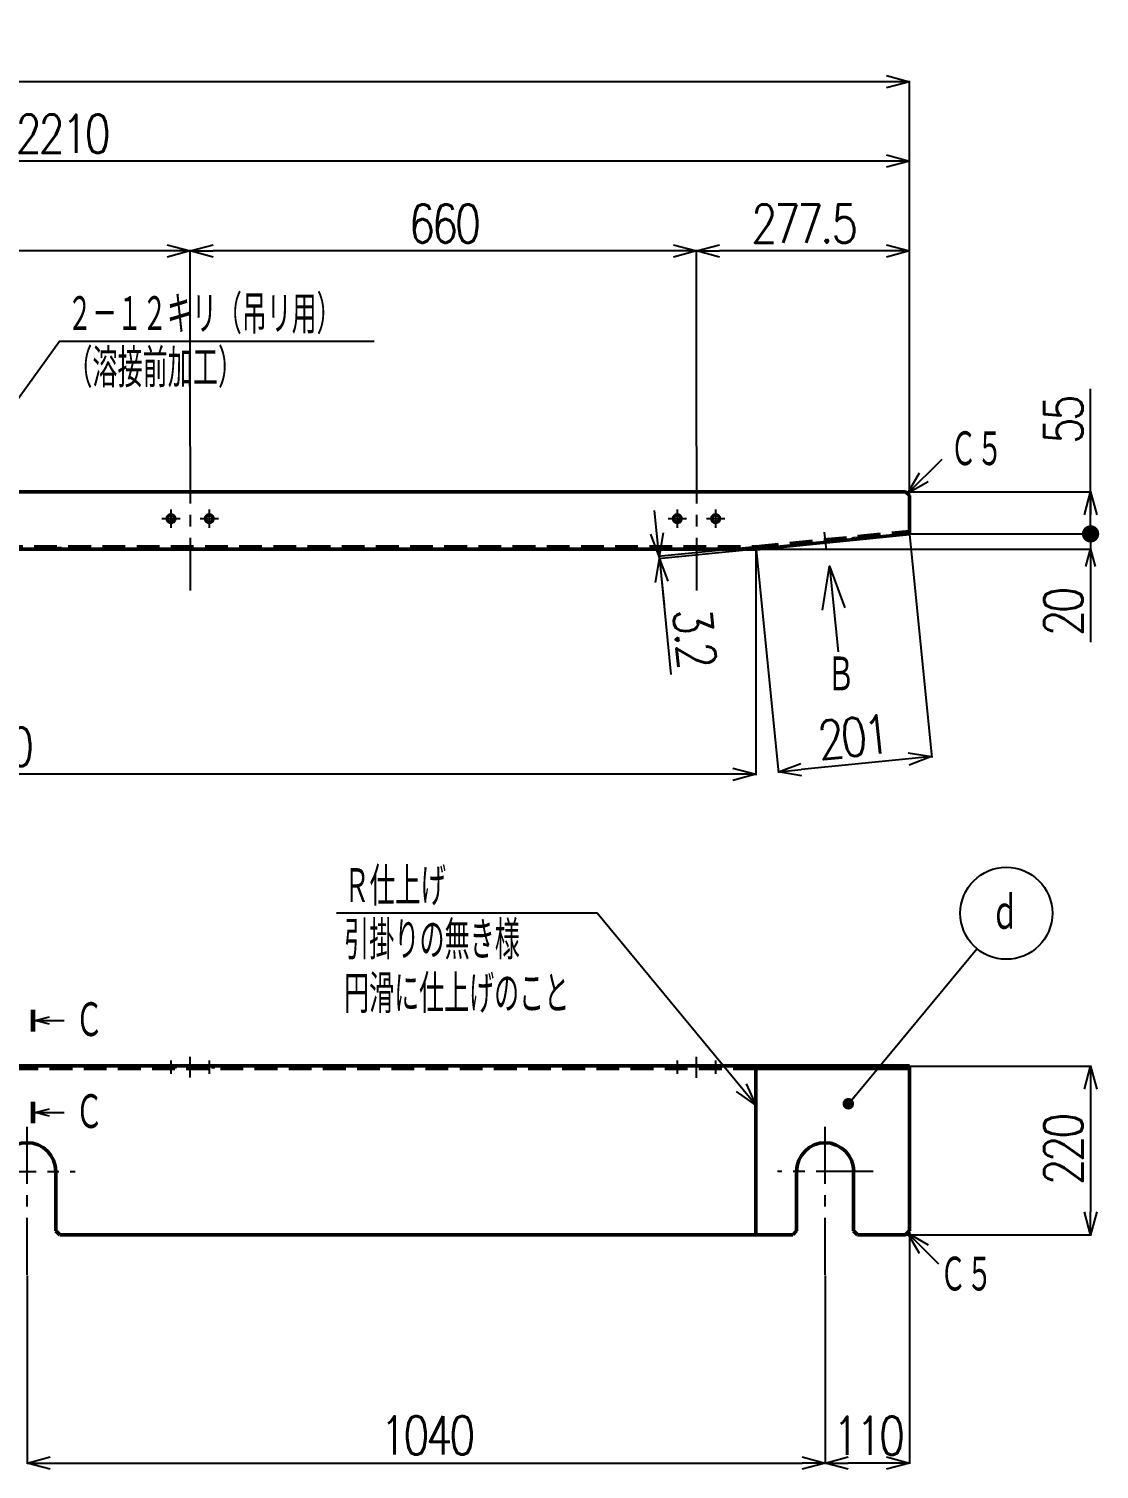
# Model space of a CAD drawing. Header units: millimetres. Extents: x -323 to 4814, y -2938 to 1352.
# Drawn here: x 3419 to 4814, y -525 to 1352 of the extents above; entities that cross this region are included whole.
import ezdxf

# ---------------------------------------------------------------- set-up
doc = ezdxf.new("R2010")
doc.units = ezdxf.units.MM
doc.header["$LTSCALE"] = 2.338583
doc.linetypes.add('CENTER', pattern=[50.8, 31.75, -6.35, 6.35, -6.35])
doc.linetypes.add('DASHED', pattern=[19.05, 12.7, -6.35])
doc.layers.add('NoLayerName_001', color=7, linetype='Continuous')
doc.styles.get("Standard").update_dxf_attribs({"font": 'txt', "bigfont": 'extfont2'})
doc.dimstyles.get("Standard").update_dxf_attribs({"dimtxt": 2.5, "dimasz": 2.5, "dimexe": 1.25, "dimexo": 0.625, "dimtad": 1, "dimdec": 3, "dimzin": 0, "dimdsep": 46, "dimtxsty": 'Standard', "dimcen": 2.5, "dimadec": 0, "dimazin": 0, "dimtfac": 0.75, "dimtdec": 3, "dimtmove": 0, "dimatfit": 3, "dimfxl": 1, "dimarcsym": 0})

# ---------------------------------------------------------------- blocks, each defined once
blk = doc.blocks.new('_OPEN30')
at = {"color": 0, "linetype": 'ByBlock', "lineweight": -2}
for p, q in [((-1, 0.267949), (0, 0)), ((0, 0), (-1, -0.267949)), ((0, 0), (-1, 0))]:
    blk.add_line(p, q, dxfattribs=at)
blk = doc.blocks.new('*D74')
at = {"layer": 'Defpoints', "color": 0}
for p in [(4567, 0), (4562, -220), (4803.2, -220)]:
    blk.add_point(p, dxfattribs=at)
at = {"layer": 'NoLayerName_001', "color": 0, "linetype": 'Continuous', "lineweight": 25}
for p, q in [((4567.6, 0), (4804.4, 0)), ((4803.2, -30), (4803.2, -190)), ((4562.6, -220), (4804.4, -220))]:
    blk.add_line(p, q, dxfattribs=at)
at = {"layer": 'NoLayerName_001', "color": 0, "lineweight": 25, "xscale": 30, "yscale": 30, "zscale": 30}
for p, rotation in [((4803.2, 0), 90), ((4803.2, -220), 270)]:
    blk.add_blockref('_OPEN30', p, dxfattribs=dict(at, rotation=rotation))
at = {"layer": 'NoLayerName_001', "color": 2, "lineweight": 50, "insert": (4767.7, -110), "char_height": 50, "attachment_point": 5, "rotation": 90}
blk.add_mtext('\\W0.800000;\\T0.875000;220', dxfattribs=at)
blk = doc.blocks.new('DIM_0017')
at = {"layer": 'NoLayerName_001', "color": 3, "linetype": 'Continuous', "lineweight": 25}
for points in [[(546.8, 0), (340, 250.2), (0, 250.2)], [(533.9, 28.2), (546.8, 0), (521.5, 18)]]:
    blk.add_lwpolyline(points, dxfattribs=at)
at = {"layer": 'NoLayerName_001', "color": 2, "linetype": 'Continuous', "lineweight": 50}
for s, width, p in [('Ｒ仕上げ', 0.604167, (10, 260.2)), ('引掛りの無き様', 0.595238, (10, 190.2)), ('円滑に仕上げのこと', 0.592593, (10, 120.2))]:
    blk.add_text(s, height=50, dxfattribs=dict(at, width=width)).set_placement(p)
blk = doc.blocks.new('DIM_0019')
at = {"layer": 'NoLayerName_001', "color": 3, "linetype": 'Continuous', "lineweight": 25}
blk.add_line((0, 79.8), (40.5, 39.6), dxfattribs=at)
blk.add_lwpolyline([(15.6, 53), (0, 79.8), (26.9, 64.4)], dxfattribs=at)
at = {"layer": 'NoLayerName_001', "color": 2, "linetype": 'Continuous', "lineweight": 50, "width": 0.625}
blk.add_text('Ｃ５', height=50, dxfattribs=at).set_placement((42.3, 0))
blk = doc.blocks.new('*D89')
at = {"layer": 'Defpoints', "color": 0}
for p in [(4567, -215), (4457.4, -272.2), (4457.4, -517.4)]:
    blk.add_point(p, dxfattribs=at)
at = {"layer": 'NoLayerName_001', "color": 0, "linetype": 'Continuous', "lineweight": 25}
for p, q in [((4567, -215.6), (4567, -518.6)), ((4457.4, -272.8), (4457.4, -518.6)), ((4537, -517.4), (4487.4, -517.4))]:
    blk.add_line(p, q, dxfattribs=at)
at = {"layer": 'NoLayerName_001', "color": 0, "lineweight": 25, "xscale": 30, "yscale": 30, "zscale": 30, "rotation": 180}
blk.add_blockref('_OPEN30', (4457.4, -517.4), dxfattribs=at)
at = {"layer": 'NoLayerName_001', "color": 0, "lineweight": 25, "xscale": 30, "yscale": 30, "zscale": 30}
blk.add_blockref('_OPEN30', (4567, -517.4), dxfattribs=at)
at = {"layer": 'NoLayerName_001', "color": 2, "lineweight": 50, "insert": (4512.2, -481.8), "char_height": 50, "attachment_point": 5}
blk.add_mtext('\\W0.800000;\\T0.875000;110', dxfattribs=at)
blk = doc.blocks.new('*D90')
at = {"layer": 'Defpoints', "color": 0}
for p in [(3417, -272.2), (4457.4, -272.2), (4457.4, -517.4)]:
    blk.add_point(p, dxfattribs=at)
at = {"layer": 'NoLayerName_001', "color": 0, "linetype": 'Continuous', "lineweight": 25}
for p, q in [((3417, -272.8), (3417, -518.6)), ((4457.4, -272.8), (4457.4, -518.6)), ((3447, -517.4), (4427.4, -517.4))]:
    blk.add_line(p, q, dxfattribs=at)
at = {"layer": 'NoLayerName_001', "color": 0, "lineweight": 25, "xscale": 30, "yscale": 30, "zscale": 30, "rotation": 180}
blk.add_blockref('_OPEN30', (3417, -517.4), dxfattribs=at)
at = {"layer": 'NoLayerName_001', "color": 0, "lineweight": 25, "xscale": 30, "yscale": 30, "zscale": 30}
blk.add_blockref('_OPEN30', (4457.4, -517.4), dxfattribs=at)
at = {"layer": 'NoLayerName_001', "color": 2, "lineweight": 50, "insert": (3937.2, -481.3), "char_height": 50, "attachment_point": 5}
blk.add_mtext('\\W0.800000;\\T0.875000;1040', dxfattribs=at)
blk = doc.blocks.new('JZB_0014')
at = {"layer": 'NoLayerName_001', "color": 4, "linetype": 'CENTER', "lineweight": 25}
for p, q in [((272.5, 257), (272.5, 284.2)), ((1272.5, 257), (1272.5, 284.2)), ((100, 0), (100, 197.2)), ((1060, 0), (1060, 197.2)), ((37.5, 134.7), (162.5, 134.7)), ((997.5, 134.7), (1122.5, 134.7))]:
    blk.add_line(p, q, dxfattribs=at)
at = {"layer": 'NoLayerName_001', "color": 7, "linetype": 'Continuous', "lineweight": 50}
for p, q in [((2210, 272.2), (0, 272.2)), ((0, 272.2), (0, 52.2)), ((2010, 272.2), (2010, 52.2)), ((2210, 269), (2010, 269)), ((2210, 269), (2210, 272.2)), ((62.5, 57.2), (62.5, 134.7)), ((137.5, 134.7), (137.5, 57.2)), ((1022.5, 57.2), (1022.5, 134.7)), ((1097.5, 134.7), (1097.5, 57.2)), ((57.5, 52.2), (62.5, 57.2)), ((137.5, 57.2), (142.5, 52.2)), ((1017.5, 52.2), (1022.5, 57.2)), ((1097.5, 57.2), (1102.5, 52.2)), ((0, 52.2), (57.5, 52.2)), ((142.5, 52.2), (1017.5, 52.2)), ((1102.5, 52.2), (2010, 52.2))]:
    blk.add_line(p, q, dxfattribs=at)
at = {"layer": 'NoLayerName_001', "color": 3, "linetype": 'DASHED', "lineweight": 50}
for p, q in [((2010, 269), (0, 269)), ((2205, 272.2), (2205, 269))]:
    blk.add_line(p, q, dxfattribs=at)
at = {"layer": 'NoLayerName_001', "color": 7, "linetype": 'Continuous', "lineweight": 50}
for centre in [(100, 134.7), (1060, 134.7)]:
    blk.add_arc(centre, 37.5, 0, 180, dxfattribs=at)
blk = doc.blocks.new('JZB_0017')
at = {"layer": 'NoLayerName_001', "color": 7, "linetype": 'Continuous', "lineweight": 50}
for p, q in [((200, 57.2), (200, 269)), ((53.1, 134.7), (53.1, 57.2)), ((127.4, 134.7), (127.4, 57.2)), ((48.1, 52.2), (53.1, 57.2)), ((132.3, 52.2), (127.4, 57.2)), ((195, 52.2), (200, 57.2)), ((0, 52.2), (48.1, 52.2)), ((132.3, 52.2), (195, 52.2))]:
    blk.add_line(p, q, dxfattribs=at)
at = {"layer": 'NoLayerName_001', "color": 4, "linetype": 'CENTER', "lineweight": 25}
for p, q in [((90.4, 0), (90.4, 197.2)), ((152.7, 134.7), (28.1, 134.7))]:
    blk.add_line(p, q, dxfattribs=at)
at = {"layer": 'NoLayerName_001', "color": 7, "linetype": 'DASHED', "lineweight": 50}
blk.add_line((90.4, 172.2), (90.1, 172.2), dxfattribs=at)
at = {"layer": 'NoLayerName_001', "color": 7, "linetype": 'Continuous', "lineweight": 50}
for centre, start_param, end_param in [((90.4, 134.7), 0, 1.570796), ((90.1, 134.7), 4.712389, 6.278919)]:
    blk.add_ellipse(centre, major_axis=(0, 37.5), ratio=0.995037, start_param=start_param, end_param=end_param, dxfattribs=at)
at = {"layer": 'NoLayerName_001', "color": 7, "linetype": 'DASHED', "lineweight": 50}
blk.add_ellipse((90.1, 134.7), major_axis=(0, 37.5), ratio=0.995037, start_param=6.278919, end_param=6.283185, dxfattribs=at)
blk = doc.blocks.new('JZB_0024')
at = {"layer": 'NoLayerName_001', "color": 3, "linetype": 'DASHED', "lineweight": 50}
for p, q in [((0, 10.2), (0, 7)), ((10, 7), (10, 10.2))]:
    blk.add_line(p, q, dxfattribs=at)
at = {"layer": 'NoLayerName_001', "color": 4, "linetype": 'CENTER', "lineweight": 25}
blk.add_line((5, 17.2), (5, 0), dxfattribs=at)
blk = doc.blocks.new('JZB_0025')
at = {"layer": 'NoLayerName_001', "color": 3, "linetype": 'DASHED', "lineweight": 50}
for p, q in [((0, 10.2), (0, 7)), ((10, 7), (10, 10.2))]:
    blk.add_line(p, q, dxfattribs=at)
at = {"layer": 'NoLayerName_001', "color": 4, "linetype": 'CENTER', "lineweight": 25}
blk.add_line((5, 17.2), (5, 0), dxfattribs=at)
blk = doc.blocks.new('JZB_0026')
at = {"layer": 'NoLayerName_001', "color": 3, "linetype": 'DASHED', "lineweight": 50}
for p, q in [((0, 10.2), (0, 7)), ((10, 7), (10, 10.2))]:
    blk.add_line(p, q, dxfattribs=at)
at = {"layer": 'NoLayerName_001', "color": 4, "linetype": 'CENTER', "lineweight": 25}
blk.add_line((5, 17.2), (5, 0), dxfattribs=at)
blk = doc.blocks.new('JZB_0027')
at = {"layer": 'NoLayerName_001', "color": 3, "linetype": 'DASHED', "lineweight": 50}
for p, q in [((0, 10.2), (0, 7)), ((10, 7), (10, 10.2))]:
    blk.add_line(p, q, dxfattribs=at)
at = {"layer": 'NoLayerName_001', "color": 4, "linetype": 'CENTER', "lineweight": 25}
blk.add_line((5, 17.2), (5, 0), dxfattribs=at)
blk = doc.blocks.new('_DOT')
at = {"color": 0, "linetype": 'ByBlock', "lineweight": -2}
blk.add_line((-0.5, 0), (-1, 0), dxfattribs=at)
at = {"color": 0, "linetype": 'ByBlock', "lineweight": -2, "const_width": 0.5}
blk.add_lwpolyline([(-0.25, 0, 1), (0.25, 0, 1)], format="xyb", close=True, dxfattribs=at)
blk = doc.blocks.new('DIM_0005')
at = {"layer": 'NoLayerName_001', "color": 3, "linetype": 'Continuous', "lineweight": 25}
blk.add_lwpolyline([(11.3, 11.3), (178.9, 213.3)], dxfattribs=at)
blk.add_circle((217.2, 259.5), 60, dxfattribs=at)
at = {"layer": 'NoLayerName_001', "color": 3, "linetype": 'Continuous', "lineweight": 25, "xscale": 15, "yscale": 15, "zscale": 15, "rotation": 230.3175015965799}
blk.add_blockref('_DOT', (11.3, 11.3), dxfattribs=at)
at = {"layer": 'NoLayerName_001', "color": 2, "linetype": 'Continuous', "lineweight": 50, "width": 0.666667}
blk.add_text('ｄ', height=50, dxfattribs=at).set_placement((197.2, 234.5))
blk = doc.blocks.new('DIM_0022')
at = {"layer": 'NoLayerName_001', "color": 3, "linetype": 'Continuous', "lineweight": 25}
blk.add_line((0, 0), (45.1, 45.1), dxfattribs=at)
blk.add_lwpolyline([(26.9, 15.5), (0, 0), (15.5, 26.9)], dxfattribs=at)
at = {"layer": 'NoLayerName_001', "color": 2, "linetype": 'Continuous', "lineweight": 50, "width": 0.625}
blk.add_text('Ｃ５', height=50, dxfattribs=at).set_placement((55.7, 32.3))
blk = doc.blocks.new('*D95')
at = {"layer": 'Defpoints', "color": 0}
for p in [(4567, 693.4), (4367.3, 673.4), (4396.3, 383.3)]:
    blk.add_point(p, dxfattribs=at)
at = {"layer": 'NoLayerName_001', "color": 0, "linetype": 'Continuous', "lineweight": 25}
for p, q in [((4567.1, 692.8), (4596.1, 402)), ((4367.4, 672.8), (4396.5, 382)), ((4566.2, 400.2), (4426.2, 386.2))]:
    blk.add_line(p, q, dxfattribs=at)
at = {"layer": 'NoLayerName_001', "color": 0, "lineweight": 25, "xscale": 30, "yscale": 30, "zscale": 30}
for p, rotation in [((4396.3, 383.3), 185.7105913151709), ((4596, 403.2), 5.710591315170893)]:
    blk.add_blockref('_OPEN30', p, dxfattribs=dict(at, rotation=rotation))
at = {"layer": 'NoLayerName_001', "color": 2, "lineweight": 50, "insert": (4492.6, 428.6), "char_height": 50, "attachment_point": 5, "rotation": 5.7106}
blk.add_mtext('\\W0.800000;\\T0.875000;201', dxfattribs=at)
blk = doc.blocks.new('DIM_0024')
at = {"layer": 'NoLayerName_001', "color": 3, "linetype": 'Continuous', "lineweight": 25}
for points in [[(0, 0), (177.9, 246.1), (587.9, 246.1)], [(24.1, 19.6), (0, 0), (11.1, 29)]]:
    blk.add_lwpolyline(points, dxfattribs=at)
at = {"layer": 'NoLayerName_001', "color": 2, "linetype": 'Continuous', "lineweight": 50}
for s, width, p in [('２－１２キリ（吊リ用）', 0.590909, (187.9, 256.1)), ('（溶接前加工）', 0.595238, (187.9, 186.1))]:
    blk.add_text(s, height=50, dxfattribs=dict(at, width=width)).set_placement(p)
blk = doc.blocks.new('*D100')
at = {"layer": 'Defpoints', "color": 0}
for p in [(4367, 676.6), (4241.3, 660.8), (4367.3, 673.4)]:
    blk.add_point(p, dxfattribs=at)
at = {"layer": 'NoLayerName_001', "color": 0, "linetype": 'Continuous', "lineweight": 25}
for p, q in [((4238, 693.9), (4235, 723.7)), ((4366.4, 676.6), (4239.7, 663.9)), ((4366.7, 673.4), (4240, 660.7)), ((4241, 664), (4241.3, 660.8)), ((4241.3, 660.8), (4256.3, 510.3)), ((4244.3, 631), (4247.2, 601.1))]:
    blk.add_line(p, q, dxfattribs=at)
at = {"layer": 'NoLayerName_001', "color": 0, "lineweight": 25, "xscale": 30, "yscale": 30, "zscale": 30}
for p, rotation in [((4241, 664), 275.7105913151715), ((4241.3, 660.8), 95.71059131517148)]:
    blk.add_blockref('_OPEN30', p, dxfattribs=dict(at, rotation=rotation))
at = {"layer": 'NoLayerName_001', "color": 2, "lineweight": 50, "insert": (4287.1, 559.2), "char_height": 50, "attachment_point": 5, "rotation": 275.7106}
blk.add_mtext('\\W0.800000;\\T0.875000;3.2', dxfattribs=at)
blk = doc.blocks.new('*D101')
at = {"layer": 'Defpoints', "color": 0}
for p in [(0, 1282.7), (0, 753.4), (4567, 743.4)]:
    blk.add_point(p, dxfattribs=at)
at = {"layer": 'NoLayerName_001', "color": 0, "linetype": 'Continuous', "lineweight": 25}
for p, q in [((0, 754), (0, 1284)), ((4537, 1282.7), (30, 1282.7)), ((4567, 744), (4567, 1284))]:
    blk.add_line(p, q, dxfattribs=at)
at = {"layer": 'NoLayerName_001', "color": 0, "lineweight": 25, "xscale": 30, "yscale": 30, "zscale": 30}
for p, rotation in [((0, 1282.7), 180), ((4567, 1282.7), 360)]:
    blk.add_blockref('_OPEN30', p, dxfattribs=dict(at, rotation=rotation))
at = {"layer": 'NoLayerName_001', "color": 2, "lineweight": 50, "insert": (2283.5, 1318.8), "char_height": 50, "attachment_point": 5}
blk.add_mtext('\\W0.800000;\\T0.875000;4567', dxfattribs=at)
blk = doc.blocks.new('*D104')
at = {"layer": 'Defpoints', "color": 0}
for p in [(2629.5, 1062.1), (2629.5, 807.1), (3629.5, 807.1)]:
    blk.add_point(p, dxfattribs=at)
at = {"layer": 'NoLayerName_001', "color": 0, "linetype": 'Continuous', "lineweight": 25}
for p, q in [((2629.5, 807.8), (2629.5, 1063.4)), ((3599.5, 1062.1), (2659.5, 1062.1)), ((3629.5, 807.8), (3629.5, 1063.4))]:
    blk.add_line(p, q, dxfattribs=at)
at = {"layer": 'NoLayerName_001', "color": 0, "lineweight": 25, "xscale": 30, "yscale": 30, "zscale": 30, "rotation": 180}
blk.add_blockref('_OPEN30', (2629.5, 1062.1), dxfattribs=at)
at = {"layer": 'NoLayerName_001', "color": 0, "lineweight": 25, "xscale": 30, "yscale": 30, "zscale": 30}
blk.add_blockref('_OPEN30', (3629.5, 1062.1), dxfattribs=at)
at = {"layer": 'NoLayerName_001', "color": 2, "lineweight": 50, "insert": (3129.5, 1097.7), "char_height": 50, "attachment_point": 5}
blk.add_mtext('\\W0.800000;\\T0.875000;1000', dxfattribs=at)
blk = doc.blocks.new('*D105')
at = {"layer": 'Defpoints', "color": 0}
for p in [(2357, 1179.2), (2357, 748.4), (4567, 743.4)]:
    blk.add_point(p, dxfattribs=at)
at = {"layer": 'NoLayerName_001', "color": 0, "linetype": 'Continuous', "lineweight": 25}
for p, q in [((2357, 749), (2357, 1180.5)), ((4537, 1179.2), (2387, 1179.2)), ((4567, 744), (4567, 1180.5))]:
    blk.add_line(p, q, dxfattribs=at)
at = {"layer": 'NoLayerName_001', "color": 0, "lineweight": 25, "xscale": 30, "yscale": 30, "zscale": 30}
for p, rotation in [((2357, 1179.2), 180), ((4567, 1179.2), 360)]:
    blk.add_blockref('_OPEN30', p, dxfattribs=dict(at, rotation=rotation))
at = {"layer": 'NoLayerName_001', "color": 2, "lineweight": 50, "insert": (3462, 1214.8), "char_height": 50, "attachment_point": 5}
blk.add_mtext('\\W0.800000;\\T0.875000;2210', dxfattribs=at)
blk = doc.blocks.new('*D107')
at = {"layer": 'Defpoints', "color": 0}
for p in [(2357, 673.4), (4367, 673.4), (2357, 380.3)]:
    blk.add_point(p, dxfattribs=at)
at = {"layer": 'NoLayerName_001', "color": 0, "linetype": 'Continuous', "lineweight": 25}
for p, q in [((2357, 672.8), (2357, 379.1)), ((4367, 672.8), (4367, 379.1)), ((4337, 380.3), (2387, 380.3))]:
    blk.add_line(p, q, dxfattribs=at)
at = {"layer": 'NoLayerName_001', "color": 0, "lineweight": 25, "xscale": 30, "yscale": 30, "zscale": 30}
for p, rotation in [((2357, 380.3), 180), ((4367, 380.3), 360)]:
    blk.add_blockref('_OPEN30', p, dxfattribs=dict(at, rotation=rotation))
at = {"layer": 'NoLayerName_001', "color": 2, "lineweight": 50, "insert": (3362, 415.9), "char_height": 50, "attachment_point": 5}
blk.add_mtext('\\W0.800000;\\T0.875000;2010', dxfattribs=at)
blk = doc.blocks.new('*D108')
at = {"layer": 'Defpoints', "color": 0}
for p in [(4567, 693.4), (4367, 673.4), (4803.2, 673.4)]:
    blk.add_point(p, dxfattribs=at)
at = {"layer": 'NoLayerName_001', "color": 0, "linetype": 'Continuous', "lineweight": 25}
for p, q in [((4803.2, 715.9), (4803.2, 738.4)), ((4567.6, 693.4), (4804.4, 693.4)), ((4803.2, 693.4), (4803.2, 673.4)), ((4367.6, 673.4), (4804.4, 673.4)), ((4803.2, 673.4), (4803.2, 552.2)), ((4803.2, 650.9), (4803.2, 628.4))]:
    blk.add_line(p, q, dxfattribs=at)
at = {"layer": 'NoLayerName_001', "color": 0, "lineweight": 25, "xscale": 22.5, "yscale": 22.5, "zscale": 22.5}
for name, p, rotation in [('_DOT', (4803.2, 693.4), 270), ('_OPEN30', (4803.2, 673.4), 90)]:
    blk.add_blockref(name, p, dxfattribs=dict(at, rotation=rotation))
at = {"layer": 'NoLayerName_001', "color": 2, "lineweight": 50, "insert": (4767.7, 590.3), "char_height": 50, "attachment_point": 5, "rotation": 90}
blk.add_mtext('\\W0.800000;\\T0.875000;20', dxfattribs=at)
blk = doc.blocks.new('*D109')
at = {"layer": 'Defpoints', "color": 0}
for p in [(4562, 748.4), (4803.2, 748.4), (4567, 693.4)]:
    blk.add_point(p, dxfattribs=at)
at = {"layer": 'NoLayerName_001', "color": 0, "linetype": 'Continuous', "lineweight": 25}
for p, q in [((4803.2, 748.4), (4803.2, 882.3)), ((4562.6, 748.4), (4804.4, 748.4)), ((4803.2, 693.4), (4803.2, 718.4)), ((4567.6, 693.4), (4804.4, 693.4))]:
    blk.add_line(p, q, dxfattribs=at)
at = {"layer": 'NoLayerName_001', "color": 0, "lineweight": 25, "xscale": 30, "yscale": 30, "zscale": 30, "rotation": 90}
blk.add_blockref('_OPEN30', (4803.2, 748.4), dxfattribs=at)
at = {"layer": 'NoLayerName_001', "color": 2, "lineweight": 50, "insert": (4767.7, 840.9), "char_height": 50, "attachment_point": 5, "rotation": 90}
blk.add_mtext('\\W0.800000;\\T0.875000;55', dxfattribs=at)
blk = doc.blocks.new('_NONE')
blk = doc.blocks.new('*D116')
at = {"layer": 'Defpoints', "color": 0}
for p in [(4289.5, 1062.1), (4289.5, 807.1), (4567, 743.4)]:
    blk.add_point(p, dxfattribs=at)
at = {"layer": 'NoLayerName_001', "color": 0, "linetype": 'Continuous', "lineweight": 25}
for p, q in [((4289.5, 807.8), (4289.5, 1063.4)), ((4537, 1062.1), (4319.5, 1062.1)), ((4567, 744), (4567, 1063.4))]:
    blk.add_line(p, q, dxfattribs=at)
at = {"layer": 'NoLayerName_001', "color": 0, "lineweight": 25, "xscale": 30, "yscale": 30, "zscale": 30, "rotation": 180}
blk.add_blockref('_OPEN30', (4289.5, 1062.1), dxfattribs=at)
at = {"layer": 'NoLayerName_001', "color": 0, "lineweight": 25, "xscale": 30, "yscale": 30, "zscale": 30}
blk.add_blockref('_OPEN30', (4567, 1062.1), dxfattribs=at)
at = {"layer": 'NoLayerName_001', "color": 2, "lineweight": 50, "insert": (4428.2, 1097.7), "char_height": 50, "attachment_point": 5}
blk.add_mtext('\\W0.800000;\\T0.875000;277.5', dxfattribs=at)
blk = doc.blocks.new('*D117')
at = {"layer": 'Defpoints', "color": 0}
for p in [(3629.5, 1062.1), (3629.5, 807.1), (4289.5, 807.1)]:
    blk.add_point(p, dxfattribs=at)
at = {"layer": 'NoLayerName_001', "color": 0, "linetype": 'Continuous', "lineweight": 25}
for p, q in [((3629.5, 807.8), (3629.5, 1063.4)), ((4259.5, 1062.1), (3659.5, 1062.1)), ((4289.5, 807.8), (4289.5, 1063.4))]:
    blk.add_line(p, q, dxfattribs=at)
at = {"layer": 'NoLayerName_001', "color": 0, "lineweight": 25, "xscale": 30, "yscale": 30, "zscale": 30, "rotation": 180}
blk.add_blockref('_OPEN30', (3629.5, 1062.1), dxfattribs=at)
at = {"layer": 'NoLayerName_001', "color": 0, "lineweight": 25, "xscale": 30, "yscale": 30, "zscale": 30}
blk.add_blockref('_OPEN30', (4289.5, 1062.1), dxfattribs=at)
at = {"layer": 'NoLayerName_001', "color": 2, "lineweight": 50, "insert": (3959.5, 1097.7), "char_height": 50, "attachment_point": 5}
blk.add_mtext('\\W0.800000;\\T0.875000;660', dxfattribs=at)
blk = doc.blocks.new('JZB_0030')
at = {"layer": 'NoLayerName_001', "color": 4, "linetype": 'CENTER', "lineweight": 25}
for p, q in [((272.5, 187.5), (272.5, 0)), ((1272.5, 187.5), (1272.5, 0)), ((1932.5, 187.5), (1932.5, 0)), ((2099.1, 75.9), (2101.4, 52.8))]:
    blk.add_line(p, q, dxfattribs=at)
at = {"layer": 'NoLayerName_001', "color": 7, "linetype": 'Continuous', "lineweight": 50}
for p, q in [((0, 53.7), (0, 128.7)), ((2205, 128.7), (0, 128.7)), ((2210, 123.7), (2205, 128.7)), ((2210, 123.7), (2210, 73.7)), ((2011.2, 53.9), (2210, 73.7)), ((2010, 53.7), (0, 53.7))]:
    blk.add_line(p, q, dxfattribs=at)
at = {"layer": 'NoLayerName_001', "color": 3, "linetype": 'DASHED', "lineweight": 50}
for p, q in [((0, 56.9), (2010, 56.9)), ((57.5, 56.9), (57.5, 53.7)), ((62.5, 53.7), (62.5, 56.9)), ((137.5, 56.9), (137.5, 53.7)), ((142.5, 53.7), (142.5, 56.9)), ((1017.5, 56.9), (1017.5, 53.7)), ((1022.5, 53.7), (1022.5, 56.9)), ((1097.5, 56.9), (1097.5, 53.7)), ((1102.5, 53.7), (1102.5, 56.9)), ((2010, 53.7), (2010, 56.9))]:
    blk.add_line(p, q, dxfattribs=at)
blk = doc.blocks.new('JZB_0033')
at = {"layer": 'NoLayerName_001', "color": 3, "linetype": 'DASHED', "lineweight": 50}
for p, q in [((0, 3.2), (199.7, 23.2)), ((194.7, 22.7), (195, 19.5)), ((200, 20), (199.7, 23.2)), ((0.3, 0), (0, 3.2)), ((47.8, 8), (48.1, 4.8)), ((53.1, 5.3), (52.7, 8.5)), ((127.4, 16), (127.7, 12.8)), ((132.7, 13.3), (132.3, 16.4))]:
    blk.add_line(p, q, dxfattribs=at)
at = {"layer": 'NoLayerName_001', "color": 7, "linetype": 'Continuous', "lineweight": 50}
blk.add_line((0, 0), (1.2, 0.1), dxfattribs=at)
blk = doc.blocks.new('JZB_0037')
at = {"layer": 'NoLayerName_001', "color": 4, "linetype": 'CENTER', "lineweight": 25}
for p, q in [((12, 24), (12, 0)), ((0, 12), (24, 12))]:
    blk.add_line(p, q, dxfattribs=at)
at = {"layer": 'NoLayerName_001', "color": 7, "linetype": 'Continuous', "lineweight": 50}
blk.add_circle((12, 12), 5, dxfattribs=at)
blk = doc.blocks.new('JZB_0038')
at = {"layer": 'NoLayerName_001', "color": 4, "linetype": 'CENTER', "lineweight": 25}
for p, q in [((12, 24), (12, 0)), ((0, 12), (24, 12))]:
    blk.add_line(p, q, dxfattribs=at)
at = {"layer": 'NoLayerName_001', "color": 7, "linetype": 'Continuous', "lineweight": 50}
blk.add_circle((12, 12), 5, dxfattribs=at)
blk = doc.blocks.new('JZB_0039')
at = {"layer": 'NoLayerName_001', "color": 4, "linetype": 'CENTER', "lineweight": 25}
for p, q in [((12, 24), (12, 0)), ((0, 12), (24, 12))]:
    blk.add_line(p, q, dxfattribs=at)
at = {"layer": 'NoLayerName_001', "color": 7, "linetype": 'Continuous', "lineweight": 50}
blk.add_circle((12, 12), 5, dxfattribs=at)
blk = doc.blocks.new('JZB_0041')
at = {"layer": 'NoLayerName_001', "color": 4, "linetype": 'CENTER', "lineweight": 25}
for p, q in [((12, 24), (12, 0)), ((0, 12), (24, 12))]:
    blk.add_line(p, q, dxfattribs=at)
at = {"layer": 'NoLayerName_001', "color": 7, "linetype": 'Continuous', "lineweight": 50}
blk.add_circle((12, 12), 5, dxfattribs=at)

msp = doc.modelspace()

# ---------------------------------------------------------------- linework, layer by layer
at = {"layer": 'NoLayerName_001', "color": 4, "linetype": 'CENTER', "lineweight": 25}
msp.add_line((4289.5, -15.2), (4289.5, 12), dxfattribs=at)
at = {"layer": 'NoLayerName_001', "color": 2, "linetype": 'Continuous', "lineweight": 50, "const_width": 6.2}
for points in [[(3424.5925, 44.9293), (3424.5925, 73.4793)], [(3424.5925, -46.3287), (3424.5925, -74.8787)]]:
    msp.add_lwpolyline(points, dxfattribs=at)

# ---------------------------------------------------------------- block references
at = {"layer": 'NoLayerName_001', "color": 3, "linetype": 'Continuous', "lineweight": 25}
for name, p in [('DIM_0024', (3281.5156, 698.261)), ('DIM_0022', (4564.5, 745.8988)), ('DIM_0017', (3820.2139, -51.2304)), ('DIM_0005', (4476.1548, -60.4876)), ('DIM_0019', (4564.5122, -297.3384))]:
    msp.add_blockref(name, p, dxfattribs=at)
at = {"layer": 'NoLayerName_001'}
for name, p in [('JZB_0030', (2357, 619.6488)), ('JZB_0041', (3592.5, 701.3988)), ('JZB_0037', (3642.5, 701.3988)), ('JZB_0038', (4252.5, 701.3988)), ('JZB_0039', (4302.5, 701.3988)), ('JZB_0033', (4367, 673.3988)), ('JZB_0014', (2357, -272.1577)), ('JZB_0027', (3599.5, -10.2)), ('JZB_0024', (3649.5, -10.2)), ('JZB_0025', (4259.5, -10.2)), ('JZB_0026', (4309.5, -10.2)), ('JZB_0017', (4367, -272.1577))]:
    msp.add_blockref(name, p, dxfattribs=at)

# ---------------------------------------------------------------- texts
at = {"layer": 'NoLayerName_001', "color": 2, "linetype": 'Continuous', "lineweight": 50, "char_height": 50, "attachment_point": 7, "line_spacing_factor": 0.6}
for s, insert in [('\\W0.666667;\\T1.250000;Ｂ', (4459.3916, 484.7576)), ('\\W0.666667;\\T1.250000;Ｃ', (3479.5925, 34.2043)), ('\\W0.666667;\\T1.250000;Ｃ', (3479.5925, -85.6037))]:
    msp.add_mtext(s, dxfattribs=dict(at, insert=insert))

# ---------------------------------------------------------------- dimensions: what is measured, and where the dimension line sits
at = {"layer": 'NoLayerName_001', "color": 3, "linetype": 'Continuous', "lineweight": 50}
for base, p1, p2, angle, override, picture, middle in [((0, 1282.7028), (4567, 743.3988), (0, 753.3988), 180, {"dimtxt": 50, "dimasz": 30, "dimgap": 10, "dimzin": 8, "dimblk": 'OPEN30', "dimclrd": 0, "dimclre": 0, "dimclrt": 2, "dimtp": 0, "dimtm": 0, "dimlwd": 25, "dimlwe": 25}, '*D101', (2283.5, 1282.7028)), ((2357, 1179.2252), (4567, 743.3988), (2357, 748.3988), 180, {"dimtxt": 50, "dimasz": 30, "dimgap": 10, "dimzin": 8, "dimblk": 'OPEN30', "dimclrd": 0, "dimclre": 0, "dimclrt": 2, "dimtp": 0, "dimtm": 0, "dimlwd": 25, "dimlwe": 25}, '*D105', (3462, 1179.2252)), ((2629.5, 1062.1462), (3629.5, 807.1488), (2629.5, 807.1488), 180, {"dimtxt": 50, "dimasz": 30, "dimgap": 10, "dimzin": 8, "dimblk": 'OPEN30', "dimclrd": 0, "dimclre": 0, "dimclrt": 2, "dimtp": 0, "dimtm": 0, "dimlwd": 25, "dimlwe": 25}, '*D104', (3129.5, 1062.1462)), ((3629.5, 1062.1462), (4289.5, 807.1488), (3629.5, 807.1488), 180, {"dimtxt": 50, "dimasz": 30, "dimgap": 10, "dimzin": 8, "dimblk": 'OPEN30', "dimclrd": 0, "dimclre": 0, "dimclrt": 2, "dimtp": 0, "dimtm": 0, "dimlwd": 25, "dimlwe": 25}, '*D117', (3959.5, 1062.1462)), ((4289.5, 1062.1462), (4567, 743.3988), (4289.5, 807.1488), 180, {"dimtxt": 50, "dimasz": 30, "dimgap": 10, "dimzin": 8, "dimblk": 'OPEN30', "dimclrd": 0, "dimclre": 0, "dimclrt": 2, "dimtp": 0, "dimtm": 0, "dimlwd": 25, "dimlwe": 25}, '*D116', (4428.25, 1062.1462)), ((4803.1865, 748.3988), (4567, 693.3988), (4562, 748.3988), 90, {"dimtxt": 50, "dimasz": 30, "dimgap": 10, "dimzin": 8, "dimblk1": 'NONE', "dimblk2": 'OPEN30', "dimsah": 1, "dimclrd": 0, "dimclre": 0, "dimclrt": 2, "dimtp": 0, "dimtm": 0, "dimlwd": 25, "dimlwe": 25}, '*D109', (4803.1865, 840.8988)), ((4803.1865, 673.3988), (4567, 693.3988), (4367, 673.3988), 270, {"dimtxt": 50, "dimasz": 22.5, "dimgap": 10, "dimzin": 8, "dimblk1": 'DOT', "dimblk2": 'OPEN30', "dimsah": 1, "dimclrd": 0, "dimclre": 0, "dimclrt": 2, "dimtp": 0, "dimtm": 0, "dimlwd": 25, "dimlwe": 25}, '*D108', (4803.1865, 590.3079)), ((4241.2704, 660.8259), (4367, 676.6148), (4367.3184, 673.4307), 275.7105913, {"dimtxt": 50, "dimasz": 30, "dimgap": 10, "dimzin": 8, "dimblk": 'OPEN30', "dimclrd": 0, "dimclre": 0, "dimclrt": 2, "dimtp": 0, "dimtm": 0, "dimlwd": 25, "dimlwe": 25}, '*D100', (4251.7842, 555.6884)), ((4396.3355, 383.2599), (4567, 693.3988), (4367.3184, 673.4307), 185.7105913, {"dimtxt": 50, "dimasz": 30, "dimgap": 10, "dimdec": 0, "dimzin": 8, "dimblk": 'OPEN30', "dimclrd": 0, "dimclre": 0, "dimclrt": 2, "dimtp": 0, "dimtm": 0, "dimlwd": 25, "dimlwe": 25}, '*D95', (4496.1763, 393.2439)), ((2357, 380.3263), (4366.9999, 673.3988), (2357, 673.3988), 180, {"dimtxt": 50, "dimasz": 30, "dimgap": 10, "dimzin": 8, "dimblk": 'OPEN30', "dimclrd": 0, "dimclre": 0, "dimclrt": 2, "dimtp": 0, "dimtm": 0, "dimlwd": 25, "dimlwe": 25}, '*D107', (3362, 380.3263)), ((4803.1865, -220), (4567, 0), (4562.0248, -220), 270, {"dimtxt": 50, "dimasz": 30, "dimgap": 10, "dimzin": 8, "dimblk": 'OPEN30', "dimclrd": 0, "dimclre": 0, "dimclrt": 2, "dimtp": 0, "dimtm": 0, "dimlwd": 25, "dimlwe": 25}, '*D74', (4803.1865, -110)), ((4457.3693, -517.3544), (4567, -215), (4457.3693, -272.1576), 180, {"dimtxt": 50, "dimasz": 30, "dimgap": 10, "dimdec": 0, "dimzin": 8, "dimblk": 'OPEN30', "dimclrd": 0, "dimclre": 0, "dimclrt": 2, "dimtp": 0, "dimtm": 0, "dimlwd": 25, "dimlwe": 25}, '*D89', (4512.1846, -517.3544))]:
    dim = msp.add_linear_dim(base=base, p1=p1, p2=p2, angle=angle, text='\\W0.800000;\\T0.875000;<>', dimstyle='Standard', override=override, dxfattribs=at)
    dim.commit()
    dim.dimension.update_dxf_attribs({"geometry": picture, "text_midpoint": middle, "dimtype": 160})
dim = msp.add_linear_dim(base=(4457.3693, -517.3544), p1=(3417, -272.1576), p2=(4457.3693, -272.1576), text='\\W0.800000;\\T0.875000;<>', dimstyle='Standard', override={"dimtxt": 50, "dimasz": 30, "dimgap": 10, "dimdec": 0, "dimzin": 8, "dimblk": 'OPEN30', "dimclrd": 0, "dimclre": 0, "dimclrt": 2, "dimtp": 0, "dimtm": 0, "dimlwd": 25, "dimlwe": 25}, dxfattribs=at)
dim.commit()
dim.dimension.update_dxf_attribs({"geometry": '*D90', "text_midpoint": (3937.1846, -517.3544), "dimtype": 160})

# ---------------------------------------------------------------- leaders
at = {"layer": 'NoLayerName_001', "color": 2, "linetype": 'Continuous', "lineweight": 50}
for points, override in [([(4462.8135, 651.5405), (4474.0076, 539.5988)], {"dimasz": 56.19375, "dimldrblk": 'OPEN30'}), ([(3427.6925, 59.2043), (3465.1925, 59.2043)], {"dimasz": 18.7, "dimldrblk": 'OPEN30'}), ([(3427.6925, -60.6037), (3465.1925, -60.6037)], {"dimasz": 18.7, "dimldrblk": 'OPEN30'})]:
    msp.add_leader(points, dimstyle='Standard', override=override, dxfattribs=at)

doc.saveas('drawing.dxf')
